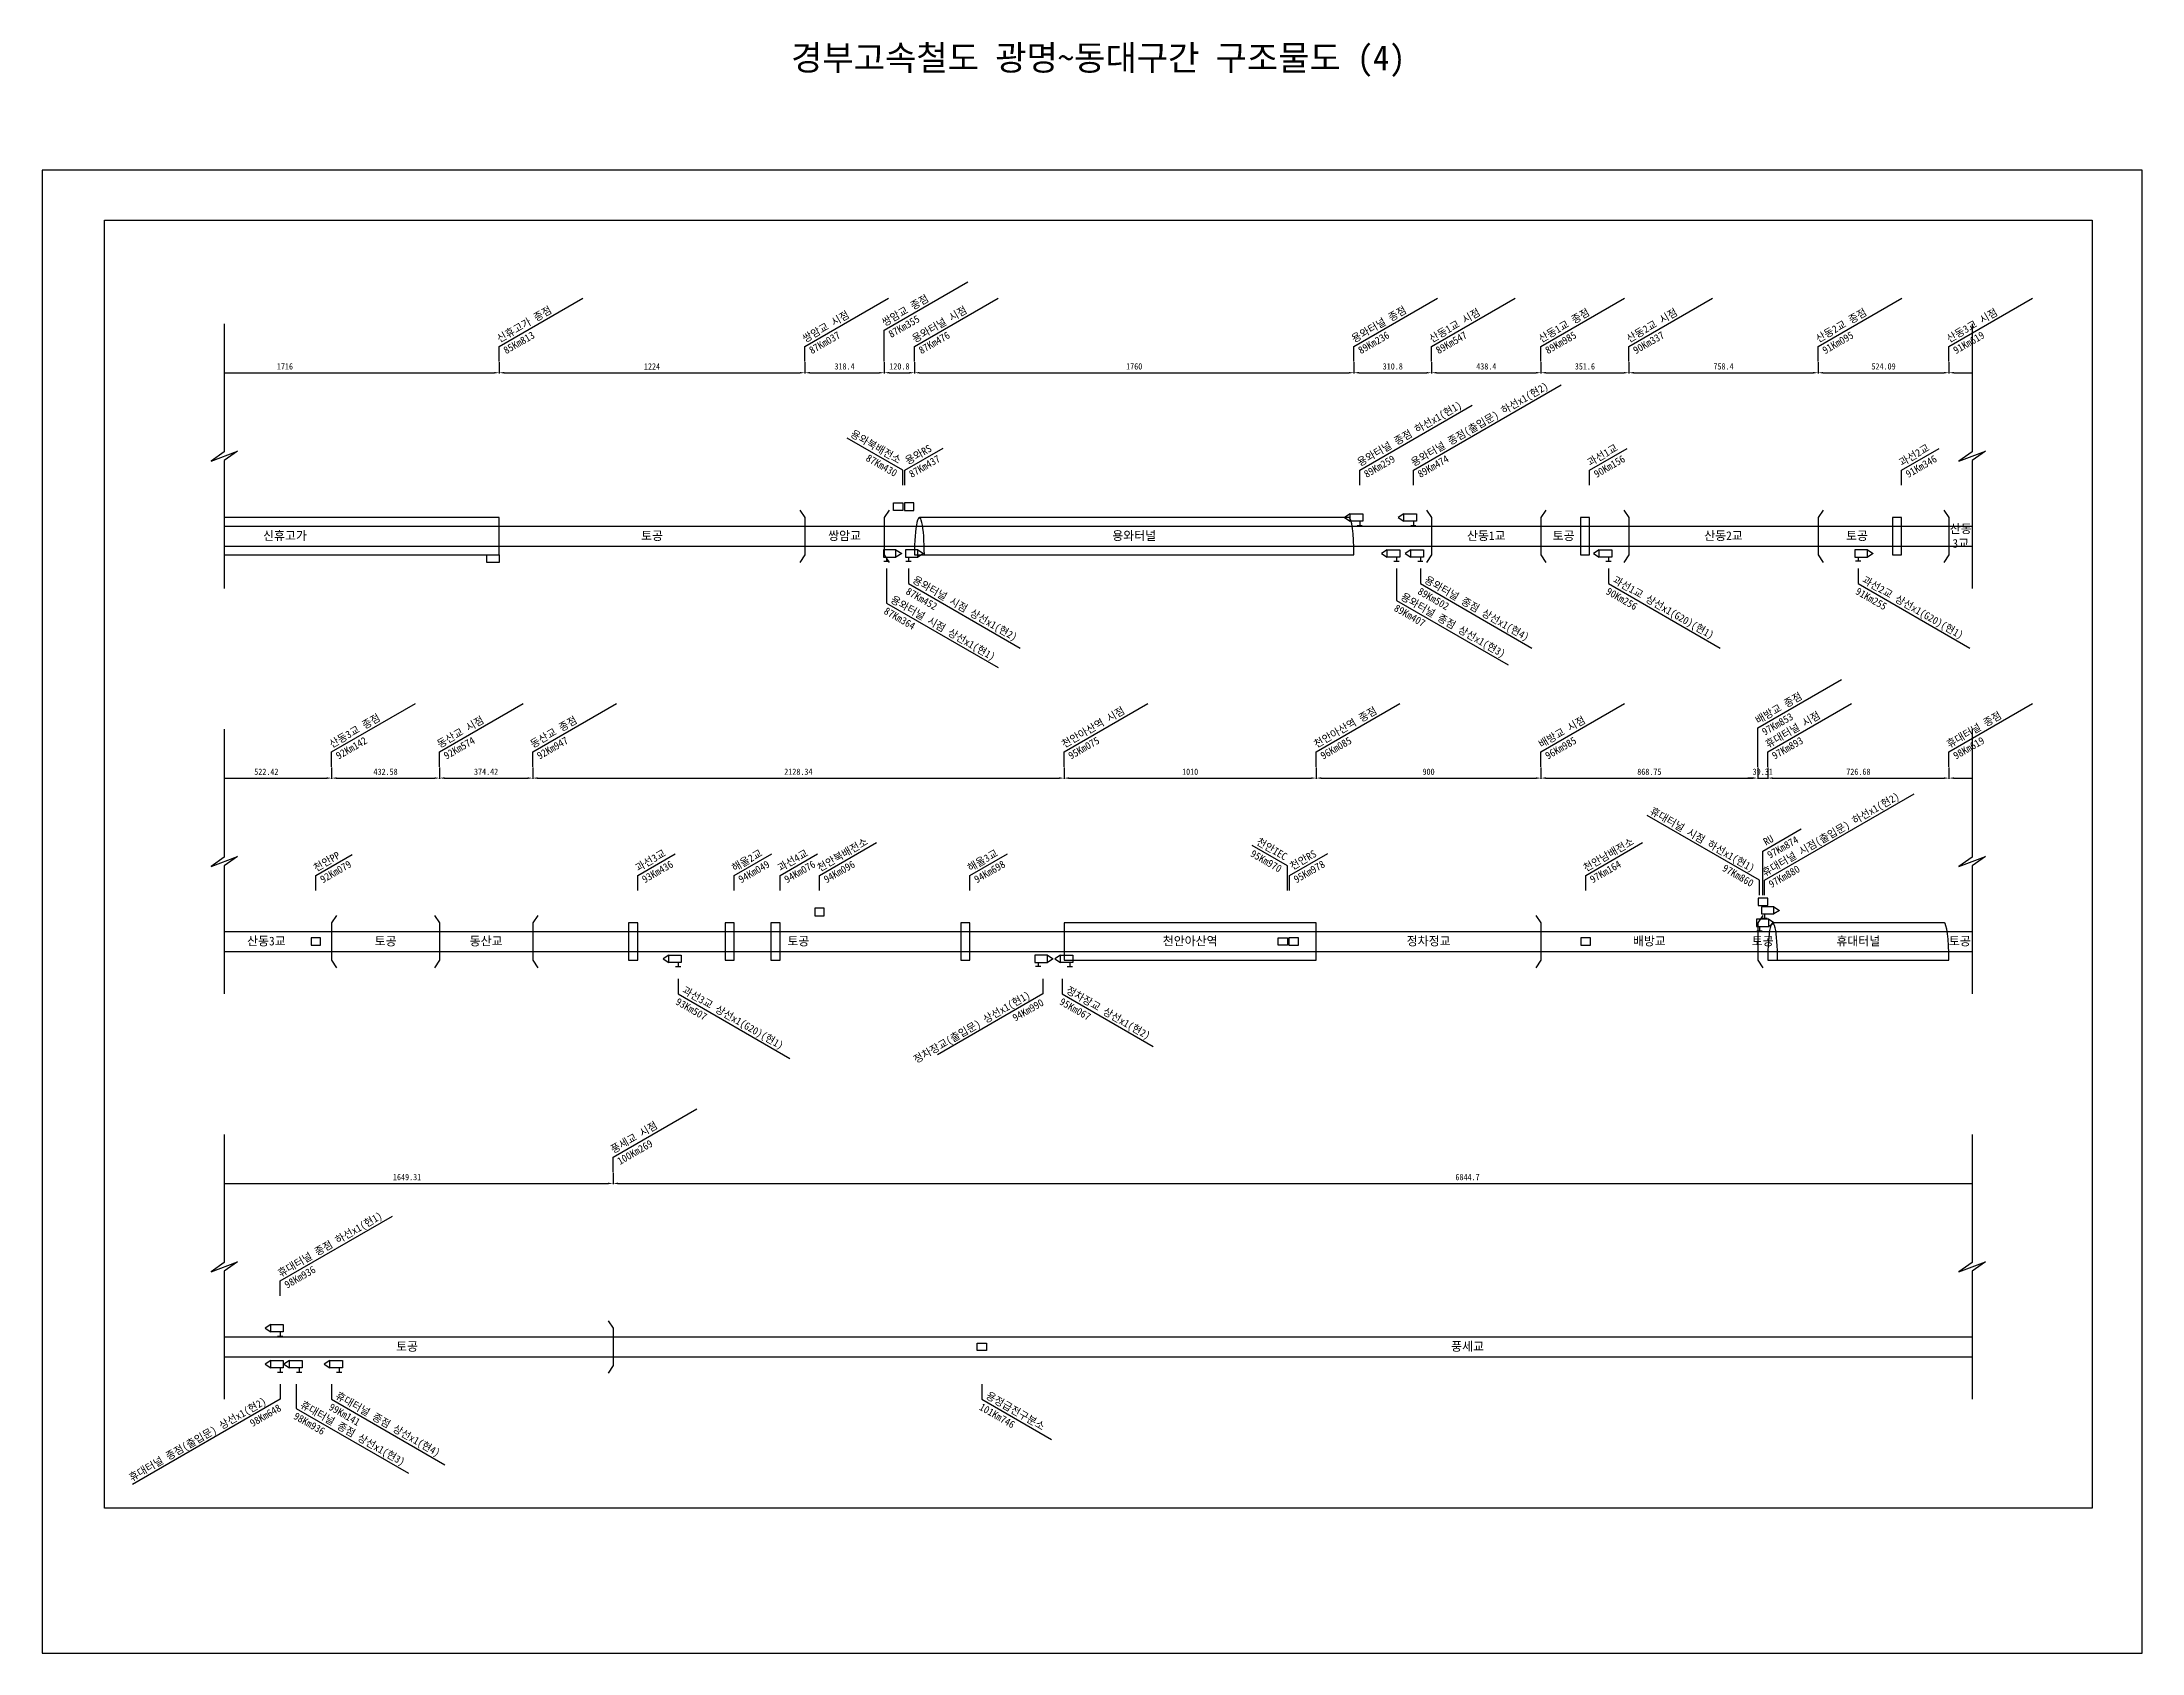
# Model space of a CAD drawing. Header units: millimetres. Extents: x 473 to 79645, y 760 to 13800.
# Drawn here: x 20442 to 21283, y 5994 to 6640 of the extents above; entities outside this region: 4.
import ezdxf
from ezdxf.enums import TextEntityAlignment as Align

# ---------------------------------------------------------------- set-up
doc = ezdxf.new("R2010")
doc.units = ezdxf.units.MM
doc.header["$LTSCALE"] = 10
doc.header["$PDMODE"] = 35
for name, color, linetype in [('TI-RAIL-GUID', 3, 'Continuous'), ('TN-LEAL', 1, 'Continuous'), ('TN-LEAT', 3, 'Continuous'), ('TT-LEAL', 1, 'Continuous'), ('TT-TEXT', 3, 'Continuous'), ('TX-PAPR', 2, 'Continuous'), ('TZ-BASE', 252, 'Continuous'), ('TZ-DIMS', 1, 'Continuous')]:
    doc.layers.add(name, color=color, linetype=linetype)
doc.styles.get("Standard").update_dxf_attribs({"font": 'GulimChe.ttf'})
doc.dimstyles.new('ISO-25', dxfattribs={"dimtxt": 2.5, "dimasz": 2, "dimexe": 0.3, "dimexo": 0.3, "dimgap": 1.25, "dimtad": 1, "dimdec": 0, "dimlunit": 6, "dimtxsty": 'Standard', "dimcen": 1, "dimdle": 0.3, "dimclrd": 1, "dimclre": 1, "dimclrt": 3, "dimaunit": 1, "dimadec": 0, "dimazin": 0, "dimtfac": 1, "dimtdec": 0, "dimtix": 1, "dimtmove": 2, "dimatfit": 3, "dimfxl": 0, "dimtvp": 2, "dimarcsym": 0})

# ---------------------------------------------------------------- blocks, each defined once
blk = doc.blocks.new('*D311')
at = {"layer": 'Defpoints', "color": 0}
for p in [(20624.65, 6511.78), (20747.05, 6511.78), (20747.05, 6507.25)]:
    blk.add_point(p, dxfattribs=at)
at = {"layer": 'TZ-DIMS', "color": 1, "lineweight": -2}
for p, q in [((20624.65, 6511.48), (20624.65, 6506.95)), ((20747.05, 6511.48), (20747.05, 6506.95)), ((20626.65, 6507.25), (20745.05, 6507.25))]:
    blk.add_line(p, q, dxfattribs=at)
at = {"layer": 'TZ-DIMS', "color": 1}
for points in [[(20626.65, 6507.58), (20626.65, 6506.92), (20624.65, 6507.25)], [(20745.05, 6507.58), (20745.05, 6506.92), (20747.05, 6507.25)]]:
    blk.add_solid(points, dxfattribs=at)
at = {"layer": 'TZ-DIMS', "color": 3, "insert": (20685.85, 6509.78), "char_height": 2.5, "attachment_point": 5}
blk.add_mtext('1224', dxfattribs=at)
blk = doc.blocks.new('*D312')
at = {"layer": 'Defpoints', "color": 0}
for p in [(20747.05, 6511.78), (20778.85, 6511.78), (20778.85, 6507.25)]:
    blk.add_point(p, dxfattribs=at)
at = {"layer": 'TZ-DIMS', "color": 1, "lineweight": -2}
for p, q in [((20747.05, 6511.48), (20747.05, 6506.95)), ((20778.85, 6511.48), (20778.85, 6506.95)), ((20749.05, 6507.25), (20776.85, 6507.25))]:
    blk.add_line(p, q, dxfattribs=at)
at = {"layer": 'TZ-DIMS', "color": 1}
for points in [[(20749.05, 6507.58), (20749.05, 6506.92), (20747.05, 6507.25)], [(20776.85, 6507.58), (20776.85, 6506.92), (20778.85, 6507.25)]]:
    blk.add_solid(points, dxfattribs=at)
at = {"layer": 'TZ-DIMS', "color": 3, "insert": (20762.95, 6509.78), "char_height": 2.5, "attachment_point": 5}
blk.add_mtext('318.4', dxfattribs=at)
blk = doc.blocks.new('*D313')
at = {"layer": 'Defpoints', "color": 0}
for p in [(20778.85, 6511.78), (20790.95, 6511.78), (20790.95, 6507.25)]:
    blk.add_point(p, dxfattribs=at)
at = {"layer": 'TZ-DIMS', "color": 1, "lineweight": -2}
for p, q in [((20778.85, 6511.48), (20778.85, 6506.95)), ((20790.95, 6511.48), (20790.95, 6506.95)), ((20780.85, 6507.25), (20788.95, 6507.25))]:
    blk.add_line(p, q, dxfattribs=at)
at = {"layer": 'TZ-DIMS', "color": 1}
for points in [[(20780.85, 6507.58), (20780.85, 6506.92), (20778.85, 6507.25)], [(20788.95, 6507.58), (20788.95, 6506.92), (20790.95, 6507.25)]]:
    blk.add_solid(points, dxfattribs=at)
at = {"layer": 'TZ-DIMS', "color": 3, "insert": (20784.9, 6509.78), "char_height": 2.5, "attachment_point": 5}
blk.add_mtext('120.8', dxfattribs=at)
blk = doc.blocks.new('*D314')
at = {"layer": 'Defpoints', "color": 0}
for p in [(20790.95, 6511.78), (20966.95, 6511.78), (20966.95, 6507.25)]:
    blk.add_point(p, dxfattribs=at)
at = {"layer": 'TZ-DIMS', "color": 1, "lineweight": -2}
for p, q in [((20790.95, 6511.48), (20790.95, 6506.95)), ((20966.95, 6511.48), (20966.95, 6506.95)), ((20792.95, 6507.25), (20964.95, 6507.25))]:
    blk.add_line(p, q, dxfattribs=at)
at = {"layer": 'TZ-DIMS', "color": 1}
for points in [[(20792.95, 6507.58), (20792.95, 6506.92), (20790.95, 6507.25)], [(20964.95, 6507.58), (20964.95, 6506.92), (20966.95, 6507.25)]]:
    blk.add_solid(points, dxfattribs=at)
at = {"layer": 'TZ-DIMS', "color": 3, "insert": (20878.95, 6509.78), "char_height": 2.5, "attachment_point": 5}
blk.add_mtext('1760', dxfattribs=at)
blk = doc.blocks.new('*D315')
at = {"layer": 'Defpoints', "color": 0}
for p in [(20966.95, 6511.78), (20998.05, 6511.78), (20998.05, 6507.25)]:
    blk.add_point(p, dxfattribs=at)
at = {"layer": 'TZ-DIMS', "color": 1, "lineweight": -2}
for p, q in [((20966.95, 6511.48), (20966.95, 6506.95)), ((20998.05, 6511.48), (20998.05, 6506.95)), ((20968.95, 6507.25), (20996.05, 6507.25))]:
    blk.add_line(p, q, dxfattribs=at)
at = {"layer": 'TZ-DIMS', "color": 1}
for points in [[(20968.95, 6507.58), (20968.95, 6506.92), (20966.95, 6507.25)], [(20996.05, 6507.58), (20996.05, 6506.92), (20998.05, 6507.25)]]:
    blk.add_solid(points, dxfattribs=at)
at = {"layer": 'TZ-DIMS', "color": 3, "insert": (20982.5, 6509.78), "char_height": 2.5, "attachment_point": 5}
blk.add_mtext('310.8', dxfattribs=at)
blk = doc.blocks.new('*D316')
at = {"layer": 'Defpoints', "color": 0}
for p in [(20998.05, 6511.78), (21041.85, 6511.78), (21041.85, 6507.25)]:
    blk.add_point(p, dxfattribs=at)
at = {"layer": 'TZ-DIMS', "color": 1, "lineweight": -2}
for p, q in [((20998.05, 6511.48), (20998.05, 6506.95)), ((21041.85, 6511.48), (21041.85, 6506.95)), ((21000.05, 6507.25), (21039.85, 6507.25))]:
    blk.add_line(p, q, dxfattribs=at)
at = {"layer": 'TZ-DIMS', "color": 1}
for points in [[(21000.05, 6507.58), (21000.05, 6506.92), (20998.05, 6507.25)], [(21039.85, 6507.58), (21039.85, 6506.92), (21041.85, 6507.25)]]:
    blk.add_solid(points, dxfattribs=at)
at = {"layer": 'TZ-DIMS', "color": 3, "insert": (21019.95, 6509.78), "char_height": 2.5, "attachment_point": 5}
blk.add_mtext('438.4', dxfattribs=at)
blk = doc.blocks.new('*D317')
at = {"layer": 'Defpoints', "color": 0}
for p in [(21041.85, 6511.78), (21077.05, 6511.78), (21077.05, 6507.25)]:
    blk.add_point(p, dxfattribs=at)
at = {"layer": 'TZ-DIMS', "color": 1, "lineweight": -2}
for p, q in [((21041.85, 6511.48), (21041.85, 6506.95)), ((21077.05, 6511.48), (21077.05, 6506.95)), ((21043.85, 6507.25), (21075.05, 6507.25))]:
    blk.add_line(p, q, dxfattribs=at)
at = {"layer": 'TZ-DIMS', "color": 1}
for points in [[(21043.85, 6507.58), (21043.85, 6506.92), (21041.85, 6507.25)], [(21075.05, 6507.58), (21075.05, 6506.92), (21077.05, 6507.25)]]:
    blk.add_solid(points, dxfattribs=at)
at = {"layer": 'TZ-DIMS', "color": 3, "insert": (21059.45, 6509.78), "char_height": 2.5, "attachment_point": 5}
blk.add_mtext('351.6', dxfattribs=at)
blk = doc.blocks.new('*D318')
at = {"layer": 'Defpoints', "color": 0}
for p in [(21077.05, 6511.78), (21152.85, 6511.78), (21152.85, 6507.25)]:
    blk.add_point(p, dxfattribs=at)
at = {"layer": 'TZ-DIMS', "color": 1, "lineweight": -2}
for p, q in [((21077.05, 6511.48), (21077.05, 6506.95)), ((21152.85, 6511.48), (21152.85, 6506.95)), ((21079.05, 6507.25), (21150.85, 6507.25))]:
    blk.add_line(p, q, dxfattribs=at)
at = {"layer": 'TZ-DIMS', "color": 1}
for points in [[(21079.05, 6507.58), (21079.05, 6506.92), (21077.05, 6507.25)], [(21150.85, 6507.58), (21150.85, 6506.92), (21152.85, 6507.25)]]:
    blk.add_solid(points, dxfattribs=at)
at = {"layer": 'TZ-DIMS', "color": 3, "insert": (21114.95, 6509.78), "char_height": 2.5, "attachment_point": 5}
blk.add_mtext('758.4', dxfattribs=at)
blk = doc.blocks.new('*D319')
at = {"layer": 'Defpoints', "color": 0}
for p in [(21152.85, 6511.78), (21205.25, 6511.78), (21205.25, 6507.25)]:
    blk.add_point(p, dxfattribs=at)
at = {"layer": 'TZ-DIMS', "color": 1, "lineweight": -2}
for p, q in [((21152.85, 6511.48), (21152.85, 6506.95)), ((21205.25, 6511.48), (21205.25, 6506.95)), ((21154.85, 6507.25), (21203.25, 6507.25))]:
    blk.add_line(p, q, dxfattribs=at)
at = {"layer": 'TZ-DIMS', "color": 1}
for points in [[(21154.85, 6507.58), (21154.85, 6506.92), (21152.85, 6507.25)], [(21203.25, 6507.58), (21203.25, 6506.92), (21205.25, 6507.25)]]:
    blk.add_solid(points, dxfattribs=at)
at = {"layer": 'TZ-DIMS', "color": 3, "insert": (21179.05, 6509.78), "char_height": 2.5, "attachment_point": 5}
blk.add_mtext('524.09', dxfattribs=at)
blk = doc.blocks.new('*D320')
at = {"layer": 'Defpoints', "color": 0}
for p in [(20557.55, 6349.39), (20600.75, 6349.39), (20600.75, 6344.86)]:
    blk.add_point(p, dxfattribs=at)
at = {"layer": 'TZ-DIMS', "color": 1, "lineweight": -2}
for p, q in [((20557.55, 6349.09), (20557.55, 6344.56)), ((20559.55, 6344.86), (20598.75, 6344.86)), ((20600.75, 6349.09), (20600.75, 6344.56))]:
    blk.add_line(p, q, dxfattribs=at)
at = {"layer": 'TZ-DIMS', "color": 1}
for points in [[(20559.55, 6345.2), (20559.55, 6344.53), (20557.55, 6344.86)], [(20598.75, 6345.2), (20598.75, 6344.53), (20600.75, 6344.86)]]:
    blk.add_solid(points, dxfattribs=at)
at = {"layer": 'TZ-DIMS', "color": 3, "insert": (20579.15, 6347.39), "char_height": 2.5, "attachment_point": 5}
blk.add_mtext('432.58', dxfattribs=at)
blk = doc.blocks.new('*D321')
at = {"layer": 'Defpoints', "color": 0}
for p in [(20600.75, 6349.39), (20638.05, 6349.39), (20638.05, 6344.86)]:
    blk.add_point(p, dxfattribs=at)
at = {"layer": 'TZ-DIMS', "color": 1, "lineweight": -2}
for p, q in [((20600.75, 6349.09), (20600.75, 6344.56)), ((20602.75, 6344.86), (20636.05, 6344.86)), ((20638.05, 6349.09), (20638.05, 6344.56))]:
    blk.add_line(p, q, dxfattribs=at)
at = {"layer": 'TZ-DIMS', "color": 1}
for points in [[(20602.75, 6345.2), (20602.75, 6344.53), (20600.75, 6344.86)], [(20636.05, 6345.2), (20636.05, 6344.53), (20638.05, 6344.86)]]:
    blk.add_solid(points, dxfattribs=at)
at = {"layer": 'TZ-DIMS', "color": 3, "insert": (20619.4, 6347.4), "char_height": 2.5, "attachment_point": 5}
blk.add_mtext('374.42', dxfattribs=at)
blk = doc.blocks.new('*D322')
at = {"layer": 'Defpoints', "color": 0}
for p in [(20638.05, 6349.39), (20850.85, 6349.39), (20850.85, 6344.86)]:
    blk.add_point(p, dxfattribs=at)
at = {"layer": 'TZ-DIMS', "color": 1, "lineweight": -2}
for p, q in [((20638.05, 6349.09), (20638.05, 6344.56)), ((20640.05, 6344.86), (20848.85, 6344.86)), ((20850.85, 6349.09), (20850.85, 6344.56))]:
    blk.add_line(p, q, dxfattribs=at)
at = {"layer": 'TZ-DIMS', "color": 1}
for points in [[(20640.05, 6345.2), (20640.05, 6344.53), (20638.05, 6344.86)], [(20848.85, 6345.2), (20848.85, 6344.53), (20850.85, 6344.86)]]:
    blk.add_solid(points, dxfattribs=at)
at = {"layer": 'TZ-DIMS', "color": 3, "insert": (20744.45, 6347.4), "char_height": 2.5, "attachment_point": 5}
blk.add_mtext('2128.34', dxfattribs=at)
blk = doc.blocks.new('*D323')
at = {"layer": 'Defpoints', "color": 0}
for p in [(20850.85, 6349.39), (20951.85, 6349.39), (20951.85, 6344.86)]:
    blk.add_point(p, dxfattribs=at)
at = {"layer": 'TZ-DIMS', "color": 1, "lineweight": -2}
for p, q in [((20850.85, 6349.09), (20850.85, 6344.56)), ((20852.85, 6344.86), (20949.85, 6344.86)), ((20951.85, 6349.09), (20951.85, 6344.56))]:
    blk.add_line(p, q, dxfattribs=at)
at = {"layer": 'TZ-DIMS', "color": 1}
for points in [[(20852.85, 6345.2), (20852.85, 6344.53), (20850.85, 6344.86)], [(20949.85, 6345.2), (20949.85, 6344.53), (20951.85, 6344.86)]]:
    blk.add_solid(points, dxfattribs=at)
at = {"layer": 'TZ-DIMS', "color": 3, "insert": (20901.35, 6347.4), "char_height": 2.5, "attachment_point": 5}
blk.add_mtext('1010', dxfattribs=at)
blk = doc.blocks.new('*D324')
at = {"layer": 'Defpoints', "color": 0}
for p in [(20951.85, 6349.39), (21041.85, 6349.39), (21041.85, 6344.86)]:
    blk.add_point(p, dxfattribs=at)
at = {"layer": 'TZ-DIMS', "color": 1, "lineweight": -2}
for p, q in [((20951.85, 6349.09), (20951.85, 6344.56)), ((20953.85, 6344.86), (21039.85, 6344.86)), ((21041.85, 6349.09), (21041.85, 6344.56))]:
    blk.add_line(p, q, dxfattribs=at)
at = {"layer": 'TZ-DIMS', "color": 1}
for points in [[(20953.85, 6345.2), (20953.85, 6344.53), (20951.85, 6344.86)], [(21039.85, 6345.2), (21039.85, 6344.53), (21041.85, 6344.86)]]:
    blk.add_solid(points, dxfattribs=at)
at = {"layer": 'TZ-DIMS', "color": 3, "insert": (20996.85, 6347.39), "char_height": 2.5, "attachment_point": 5}
blk.add_mtext('900', dxfattribs=at)
blk = doc.blocks.new('*D325')
at = {"layer": 'Defpoints', "color": 0}
for p in [(21041.85, 6349.39), (21128.65, 6349.39), (21128.65, 6344.86)]:
    blk.add_point(p, dxfattribs=at)
at = {"layer": 'TZ-DIMS', "color": 1, "lineweight": -2}
for p, q in [((21041.85, 6349.09), (21041.85, 6344.56)), ((21043.85, 6344.86), (21126.65, 6344.86)), ((21128.65, 6349.09), (21128.65, 6344.56))]:
    blk.add_line(p, q, dxfattribs=at)
at = {"layer": 'TZ-DIMS', "color": 1}
for points in [[(21043.85, 6345.2), (21043.85, 6344.53), (21041.85, 6344.86)], [(21126.65, 6345.2), (21126.65, 6344.53), (21128.65, 6344.86)]]:
    blk.add_solid(points, dxfattribs=at)
at = {"layer": 'TZ-DIMS', "color": 3, "insert": (21085.25, 6347.39), "char_height": 2.5, "attachment_point": 5}
blk.add_mtext('868.75', dxfattribs=at)
blk = doc.blocks.new('*D326')
at = {"layer": 'Defpoints', "color": 0}
for p in [(21128.65, 6349.39), (21132.65, 6349.39), (21132.65, 6344.86)]:
    blk.add_point(p, dxfattribs=at)
at = {"layer": 'TZ-DIMS', "color": 1, "lineweight": -2}
for p, q in [((21126.65, 6344.86), (21124.65, 6344.86)), ((21128.65, 6349.09), (21128.65, 6344.56)), ((21128.65, 6344.86), (21132.65, 6344.86)), ((21132.65, 6349.09), (21132.65, 6344.56)), ((21134.65, 6344.86), (21136.65, 6344.86))]:
    blk.add_line(p, q, dxfattribs=at)
at = {"layer": 'TZ-DIMS', "color": 1}
for points in [[(21126.65, 6345.2), (21126.65, 6344.53), (21128.65, 6344.86)], [(21134.65, 6345.2), (21134.65, 6344.53), (21132.65, 6344.86)]]:
    blk.add_solid(points, dxfattribs=at)
at = {"layer": 'TZ-DIMS', "color": 3, "insert": (21130.65, 6347.4), "char_height": 2.5, "attachment_point": 5}
blk.add_mtext('39.31', dxfattribs=at)
blk = doc.blocks.new('*D327')
at = {"layer": 'Defpoints', "color": 0}
for p in [(21132.65, 6349.39), (21205.25, 6349.39), (21205.25, 6344.86)]:
    blk.add_point(p, dxfattribs=at)
at = {"layer": 'TZ-DIMS', "color": 1, "lineweight": -2}
for p, q in [((21132.65, 6349.09), (21132.65, 6344.56)), ((21134.65, 6344.86), (21203.25, 6344.86)), ((21205.25, 6349.09), (21205.25, 6344.56))]:
    blk.add_line(p, q, dxfattribs=at)
at = {"layer": 'TZ-DIMS', "color": 1}
for points in [[(21134.65, 6345.2), (21134.65, 6344.53), (21132.65, 6344.86)], [(21203.25, 6345.2), (21203.25, 6344.53), (21205.25, 6344.86)]]:
    blk.add_solid(points, dxfattribs=at)
at = {"layer": 'TZ-DIMS', "color": 3, "insert": (21168.95, 6347.39), "char_height": 2.5, "attachment_point": 5}
blk.add_mtext('726.68', dxfattribs=at)

msp = doc.modelspace()

# ---------------------------------------------------------------- linework, layer by layer
at = {"layer": 'TI-RAIL-GUID', "flags": 128}
for points in [[(20786.35, 6452.12), (20782.56, 6452.12), (20782.56, 6455.12), (20786.35, 6455.12), (20786.35, 6452.12)], [(20786.93, 6452.12), (20790.72, 6452.12), (20790.72, 6455.12), (20786.93, 6455.12), (20786.93, 6452.12)], [(20965.47, 6450.69), (20963.16, 6449.26), (20965.47, 6447.84)], [(20986.97, 6450.69), (20984.66, 6449.26), (20986.97, 6447.84)], [(20783.52, 6436.28), (20785.83, 6434.86), (20783.52, 6433.43)], [(20792.32, 6436.28), (20794.63, 6434.86), (20792.32, 6433.43)], [(20980.27, 6436.28), (20977.96, 6434.86), (20980.27, 6433.43)], [(20989.77, 6436.28), (20987.46, 6434.86), (20989.77, 6433.43)], [(21065.17, 6436.28), (21062.86, 6434.86), (21065.17, 6433.43)], [(21172.62, 6436.28), (21174.93, 6434.86), (21172.62, 6433.43)], [(20751.05, 6289.73), (20754.84, 6289.73), (20754.84, 6292.73), (20751.05, 6292.73), (20751.05, 6289.73)], [(21128.85, 6293.81), (21132.64, 6293.81), (21132.64, 6296.81), (21128.85, 6296.81), (21128.85, 6293.81)], [(21135.12, 6293.3), (21137.43, 6291.87), (21135.12, 6290.45)], [(21133.12, 6288.3), (21135.43, 6286.88), (21133.12, 6285.45)], [(20549.35, 6277.89), (20553.14, 6277.89), (20553.14, 6280.89), (20549.35, 6280.89), (20549.35, 6277.89)], [(20692.57, 6273.89), (20690.26, 6272.47), (20692.57, 6271.05)], [(20844.21, 6273.89), (20846.52, 6272.47), (20844.21, 6271.05)], [(20849.42, 6273.89), (20847.11, 6272.47), (20849.42, 6271.05)], [(20940.35, 6277.89), (20936.56, 6277.89), (20936.56, 6280.89), (20940.35, 6280.89), (20940.35, 6277.89)], [(20940.93, 6277.89), (20944.72, 6277.89), (20944.72, 6280.89), (20940.93, 6280.89), (20940.93, 6277.89)], [(21057.85, 6277.89), (21061.64, 6277.89), (21061.64, 6280.89), (21057.85, 6280.89), (21057.85, 6277.89)], [(20533.17, 6125.91), (20530.86, 6124.49), (20533.17, 6123.07)], [(20816.05, 6118.5), (20819.84, 6118.5), (20819.84, 6115.5), (20816.05, 6115.5), (20816.05, 6118.5)], [(20533.17, 6111.51), (20530.86, 6110.08), (20533.17, 6108.66)], [(20540.71, 6111.51), (20538.4, 6110.08), (20540.71, 6108.66)], [(20556.82, 6111.51), (20554.51, 6110.08), (20556.82, 6108.66)]]:
    msp.add_lwpolyline(points, dxfattribs=at)
for points in [[(20965.47, 6450.69), (20970.48, 6450.69), (20970.48, 6447.84), (20965.47, 6447.84)], [(20986.97, 6450.69), (20991.98, 6450.69), (20991.98, 6447.84), (20986.97, 6447.84)], [(20783.52, 6436.28), (20778.51, 6436.28), (20778.51, 6433.43), (20783.52, 6433.43)], [(20792.32, 6436.28), (20787.31, 6436.28), (20787.31, 6433.43), (20792.32, 6433.43)], [(20980.27, 6436.28), (20985.28, 6436.28), (20985.28, 6433.43), (20980.27, 6433.43)], [(20989.77, 6436.28), (20994.78, 6436.28), (20994.78, 6433.43), (20989.77, 6433.43)], [(21065.17, 6436.28), (21070.18, 6436.28), (21070.18, 6433.43), (21065.17, 6433.43)], [(21172.62, 6436.28), (21167.61, 6436.28), (21167.61, 6433.43), (21172.62, 6433.43)], [(21135.12, 6293.3), (21130.11, 6293.3), (21130.11, 6290.45), (21135.12, 6290.45)], [(21133.12, 6288.3), (21128.11, 6288.3), (21128.11, 6285.45), (21133.12, 6285.45)], [(20692.57, 6273.89), (20697.58, 6273.89), (20697.58, 6271.05), (20692.57, 6271.05)], [(20844.21, 6273.89), (20839.2, 6273.89), (20839.2, 6271.05), (20844.21, 6271.05)], [(20849.42, 6273.89), (20854.43, 6273.89), (20854.43, 6271.05), (20849.42, 6271.05)], [(20533.17, 6125.91), (20538.18, 6125.91), (20538.18, 6123.07), (20533.17, 6123.07)], [(20533.17, 6111.51), (20538.18, 6111.51), (20538.18, 6108.66), (20533.17, 6108.66)], [(20540.71, 6111.51), (20545.72, 6111.51), (20545.72, 6108.66), (20540.71, 6108.66)], [(20556.82, 6111.51), (20561.83, 6111.51), (20561.83, 6108.66), (20556.82, 6108.66)]]:
    msp.add_lwpolyline(points, close=True, dxfattribs=at)
at = {"layer": 'TN-LEAL'}
for points in [[(79619.58, 13778.8), (79619.58, 13784.8), (79645.31, 13799.65)], [(20778.85, 6511.78), (20778.85, 6524.29), (20812.36, 6543.63)], [(20624.65, 6511.78), (20624.65, 6517.78), (20658.16, 6537.12)], [(20747.05, 6511.78), (20747.05, 6517.78), (20780.56, 6537.12)], [(20790.95, 6511.78), (20790.95, 6517.78), (20824.46, 6537.12)], [(20966.95, 6511.78), (20966.95, 6517.78), (21000.46, 6537.12)], [(20998.05, 6511.78), (20998.05, 6517.78), (21031.56, 6537.12)], [(21041.85, 6511.78), (21041.85, 6517.78), (21075.36, 6537.12)], [(21077.05, 6511.78), (21077.05, 6517.78), (21110.56, 6537.12)], [(21152.85, 6511.78), (21152.85, 6517.78), (21186.36, 6537.12)], [(21205.25, 6511.78), (21205.25, 6517.78), (21238.76, 6537.12)], [(20990.75, 6462.23), (20990.75, 6468.23), (21049.97, 6502.42)], [(20969.25, 6462.23), (20969.25, 6468.23), (21014.23, 6494.2)], [(20786.35, 6462.23), (20786.35, 6468.23), (20764.05, 6481.1)], [(20787.05, 6462.23), (20787.05, 6468.23), (20802.38, 6477.08)], [(21061.35, 6462.23), (21061.35, 6468.23), (21076.41, 6476.93)], [(21186.19, 6462.23), (21186.19, 6468.23), (21201.26, 6476.93)], [(20779.75, 6428.78), (20779.75, 6414.93), (20824.45, 6389.12)], [(20788.55, 6428.78), (20788.55, 6422.78), (20833.25, 6396.97)], [(20984.05, 6428.78), (20984.05, 6416.07), (21028.75, 6390.27)], [(20993.55, 6428.78), (20993.55, 6422.78), (21038.25, 6396.97)], [(21068.95, 6428.78), (21068.95, 6422.78), (21113.65, 6396.97)], [(21168.85, 6428.78), (21168.85, 6422.78), (21213.55, 6396.97)], [(21128.65, 6349.39), (21128.65, 6364.97), (21162.16, 6384.32)], [(20557.55, 6349.39), (20557.55, 6355.39), (20591.06, 6374.74)], [(20600.75, 6349.39), (20600.75, 6355.39), (20634.26, 6374.74)], [(20638.05, 6349.39), (20638.05, 6355.39), (20671.56, 6374.74)], [(20850.85, 6349.39), (20850.85, 6355.39), (20884.36, 6374.74)], [(20951.85, 6349.39), (20951.85, 6355.39), (20985.36, 6374.74)], [(21041.85, 6349.39), (21041.85, 6355.39), (21075.36, 6374.74)], [(21132.65, 6349.39), (21132.65, 6355.39), (21166.16, 6374.74)], [(21205.25, 6349.39), (21205.25, 6355.39), (21238.76, 6374.74)], [(21131.35, 6297.93), (21131.35, 6303.93), (21191.35, 6338.57)], [(21129.35, 6297.93), (21129.35, 6303.93), (21084.37, 6329.9)], [(21130.75, 6297.93), (21130.75, 6315.64), (21146.08, 6324.49)], [(20752.95, 6299.84), (20752.95, 6305.84), (20775.77, 6319.02)], [(20940.35, 6299.84), (20940.35, 6309.73), (20926.21, 6317.9)], [(21059.75, 6299.84), (21059.75, 6305.84), (21082.57, 6319.02)], [(20551.25, 6299.84), (20551.25, 6305.84), (20565.74, 6314.21)], [(20680.12, 6299.84), (20680.12, 6305.84), (20695.18, 6314.54)], [(20718.74, 6299.84), (20718.74, 6305.84), (20733.81, 6314.54)], [(20737.1, 6299.84), (20737.1, 6305.84), (20752.16, 6314.54)], [(20813.15, 6299.84), (20813.15, 6305.84), (20828.21, 6314.54)], [(20941.15, 6299.84), (20941.15, 6305.84), (20956.48, 6314.69)], [(20696.35, 6264.39), (20696.35, 6258.39), (20741.05, 6232.58)], [(20842.35, 6264.39), (20842.35, 6258.39), (20800.18, 6234.05)], [(20850.05, 6264.39), (20850.05, 6258.39), (20886.53, 6237.33)], [(20670.25, 6187), (20670.25, 6193), (20703.76, 6212.35)], [(20536.95, 6137.46), (20536.95, 6143.46), (20581.93, 6169.42)], [(20536.95, 6102), (20536.95, 6096), (20477.76, 6061.83)], [(20543.35, 6102), (20543.35, 6092.38), (20588.34, 6066.4)], [(20557.45, 6102), (20557.45, 6096), (20602.82, 6069.81)], [(20817.95, 6102), (20817.95, 6096), (20845.87, 6079.88)]]:
    msp.add_lwpolyline(points, dxfattribs=at)
at = {"layer": 'TT-LEAL', "flags": 128}
for points in [[(20514.55, 6526.79), (20514.55, 6475.54), (20509.24, 6471.81), (20519.85, 6475.81), (20514.55, 6472.08), (20514.55, 6420.83)], [(21214.55, 6526.79), (21214.55, 6475.54), (21209.24, 6471.81), (21219.85, 6475.81), (21214.55, 6472.08), (21214.55, 6420.83)], [(20514.55, 6364.4), (20514.55, 6313.15), (20509.24, 6309.42), (20519.85, 6313.42), (20514.55, 6309.69), (20514.55, 6258.44)], [(21214.55, 6364.4), (21214.55, 6313.15), (21209.24, 6309.42), (21219.85, 6313.42), (21214.55, 6309.69), (21214.55, 6258.44)], [(20514.55, 6202.02), (20514.55, 6150.77), (20509.24, 6147.04), (20519.85, 6151.04), (20514.55, 6147.3), (20514.55, 6096.05)], [(21214.55, 6202.02), (21214.55, 6150.77), (21209.24, 6147.04), (21219.85, 6151.04), (21214.55, 6147.3), (21214.55, 6096.05)]]:
    msp.add_lwpolyline(points, dxfattribs=at)
at = {"layer": 'TT-TEXT', "flags": 128}
for points in [[(20968.19, 6446.11), (20970.3, 6446.11)], [(20969.25, 6447.84), (20969.25, 6446.11)], [(20989.69, 6446.11), (20991.8, 6446.11)], [(20990.75, 6447.84), (20990.75, 6446.11)], [(20778.69, 6431.7), (20780.8, 6431.7)], [(20779.75, 6433.43), (20779.75, 6431.7)], [(20787.49, 6431.7), (20789.6, 6431.7)], [(20788.55, 6433.43), (20788.55, 6431.7)], [(20982.99, 6431.7), (20985.1, 6431.7)], [(20984.05, 6433.43), (20984.05, 6431.7)], [(20992.49, 6431.7), (20994.6, 6431.7)], [(20993.55, 6433.43), (20993.55, 6431.7)], [(21067.89, 6431.7), (21070, 6431.7)], [(21068.95, 6433.43), (21068.95, 6431.7)], [(21169.9, 6431.7), (21167.79, 6431.7)], [(21168.85, 6433.43), (21168.85, 6431.7)], [(21128.29, 6283.72), (21130.4, 6283.72)], [(21129.35, 6285.45), (21129.35, 6283.72)], [(21130.29, 6288.72), (21132.4, 6288.72)], [(21131.35, 6290.45), (21131.35, 6288.72)], [(20695.29, 6269.32), (20697.4, 6269.32)], [(20696.35, 6271.05), (20696.35, 6269.32)], [(20841.49, 6269.32), (20839.38, 6269.32)], [(20840.44, 6271.05), (20840.44, 6269.32)], [(20852.13, 6269.32), (20854.25, 6269.32)], [(20853.19, 6271.05), (20853.19, 6269.32)], [(20536.95, 6123.07), (20536.95, 6121.34)], [(20535.89, 6121.34), (20538, 6121.34)], [(20535.89, 6106.93), (20538, 6106.93)], [(20536.95, 6108.66), (20536.95, 6106.93)], [(20543.42, 6106.93), (20545.54, 6106.93)], [(20544.48, 6108.66), (20544.48, 6106.93)], [(20559.53, 6106.93), (20561.65, 6106.93)], [(20560.59, 6108.66), (20560.59, 6106.93)]]:
    msp.add_lwpolyline(points, dxfattribs=at)
at = {"layer": 'TX-PAPR'}
for points in [[(20441.55, 5994.36), (21282.55, 5994.36), (21282.55, 6588.36), (20441.55, 6588.36)], [(20466.55, 6568.36), (21262.55, 6568.36), (21262.55, 6052.36), (20466.55, 6052.36)]]:
    msp.add_lwpolyline(points, close=True, dxfattribs=at)
at = {"layer": 'TZ-BASE'}
for points in [[(20745.04, 6452.26), (20747.05, 6449.28), (20747.05, 6434.28), (20745.04, 6431.29)], [(20780.85, 6452.26), (20778.85, 6449.28), (20778.85, 6434.28), (20780.85, 6431.29)], [(20996.04, 6452.26), (20998.05, 6449.28), (20998.05, 6434.28), (20996.04, 6431.29)], [(21043.85, 6452.26), (21041.85, 6449.28), (21041.85, 6434.28), (21043.85, 6431.29)], [(21075.04, 6452.26), (21077.05, 6449.28), (21077.05, 6434.28), (21075.04, 6431.29)], [(21154.85, 6452.26), (21152.85, 6449.28), (21152.85, 6434.28), (21154.85, 6431.29)], [(21203.24, 6452.26), (21205.25, 6449.28), (21205.25, 6434.28), (21203.24, 6431.29)], [(20514.55, 6434.28), (20624.65, 6434.28), (20624.65, 6449.28), (20514.55, 6449.28)], [(20514.55, 6445.78), (21214.55, 6445.78)], [(20964.97, 6449.28), (20792.93, 6449.28)], [(20514.55, 6437.78), (21214.55, 6437.78)], [(20624.65, 6434.28), (20624.65, 6431.28), (20619.65, 6431.28), (20619.65, 6434.28)], [(20790.95, 6434.28), (20966.95, 6434.28)], [(20514.55, 6283.39), (21214.55, 6283.39)], [(20559.55, 6289.88), (20557.55, 6286.89), (20557.55, 6271.89), (20559.55, 6268.91)], [(20598.74, 6289.88), (20600.75, 6286.89), (20600.75, 6271.89), (20598.74, 6268.91)], [(20640.05, 6289.88), (20638.05, 6286.89), (20638.05, 6271.89), (20640.05, 6268.91)], [(21039.84, 6289.88), (21041.85, 6286.89), (21041.85, 6271.89), (21039.84, 6268.91)], [(21130.65, 6289.88), (21128.65, 6286.89), (21128.65, 6271.89), (21130.65, 6268.91)], [(21203.27, 6286.89), (21134.63, 6286.89)], [(20514.55, 6275.39), (21214.55, 6275.39)], [(21132.65, 6271.89), (21205.25, 6271.89)], [(20668.24, 6127.49), (20670.25, 6124.5), (20670.25, 6109.5), (20668.24, 6106.52)], [(20514.55, 6121), (21214.55, 6121)], [(20514.55, 6113), (21214.55, 6113)]]:
    msp.add_lwpolyline(points, dxfattribs=at)
for points in [[(21057.72, 6434.28), (21061.35, 6434.28), (21061.35, 6449.28), (21057.72, 6449.28)], [(21182.57, 6434.28), (21186.19, 6434.28), (21186.19, 6449.28), (21182.57, 6449.28)], [(20676.49, 6271.89), (20680.12, 6271.89), (20680.12, 6286.89), (20676.49, 6286.89)], [(20715.12, 6271.89), (20718.74, 6271.89), (20718.74, 6286.89), (20715.12, 6286.89)], [(20733.47, 6271.89), (20737.1, 6271.89), (20737.1, 6286.89), (20733.47, 6286.89)], [(20809.52, 6271.89), (20813.15, 6271.89), (20813.15, 6286.89), (20809.52, 6286.89)], [(20850.85, 6271.89), (20951.85, 6271.89), (20951.85, 6286.89), (20850.85, 6286.89)]]:
    msp.add_lwpolyline(points, close=True, dxfattribs=at)
for centre, major_axis, start_param, end_param in [((20792.93, 6434.28), (0, -15), 1.570796, 4.712389), ((20964.97, 6434.28), (0, 15), -1.570796, 0), ((21134.63, 6271.89), (0, -15), 1.570796, 4.712389), ((21203.27, 6271.89), (0, 15), -1.570796, 0)]:
    msp.add_ellipse(centre, major_axis=major_axis, ratio=0.132121, start_param=start_param, end_param=end_param, dxfattribs=at)
at = {"layer": 'TZ-DIMS'}
for p, q in [((20624.65, 6511.48), (20624.65, 6506.95)), ((21205.25, 6511.48), (21205.25, 6506.95)), ((20514.55, 6507.25), (20622.65, 6507.25)), ((21207.25, 6507.25), (21214.55, 6507.25)), ((20514.55, 6344.86), (20555.55, 6344.86)), ((20557.55, 6349.09), (20557.55, 6344.56)), ((21205.25, 6349.09), (21205.25, 6344.56)), ((21207.25, 6344.86), (21214.55, 6344.86)), ((20514.55, 6182.47), (20668.25, 6182.47)), ((20670.25, 6186.7), (20670.25, 6182.17)), ((20670.25, 6186.7), (20670.25, 6182.17)), ((20672.25, 6182.47), (21214.55, 6182.47))]:
    msp.add_line(p, q, dxfattribs=at)
for points in [[(20622.65, 6507.58), (20622.65, 6506.92), (20624.65, 6507.25)], [(21207.25, 6507.58), (21207.25, 6506.92), (21205.25, 6507.25)], [(20555.55, 6345.2), (20555.55, 6344.53), (20557.55, 6344.86)], [(21207.25, 6345.2), (21207.25, 6344.53), (21205.25, 6344.86)], [(20668.25, 6182.81), (20668.25, 6182.14), (20670.25, 6182.47)], [(20672.25, 6182.81), (20672.25, 6182.14), (20670.25, 6182.47)]]:
    msp.add_solid(points, dxfattribs=at)

# ---------------------------------------------------------------- texts
at = {"layer": 'TN-LEAT'}
for s, rotation, p in [('김천IC배전소', 30, (79618.95, 13787.55)), ('223Km225', 30, (79621.62, 13782.94)), ('쌍암교 종점', 30, (20778.22, 6527.04)), ('신휴고가 종점', 30, (20624.02, 6520.53)), ('쌍암교 시점', 30, (20746.42, 6520.53)), ('87Km355', 30, (20780.88, 6522.43)), ('용와터널 시점', 30, (20790.32, 6520.53)), ('용와터널 종점', 30, (20966.32, 6520.53)), ('산동1교 시점', 30, (20997.42, 6520.53)), ('산동1교 종점', 30, (21041.22, 6520.53)), ('산동2교 시점', 30, (21076.42, 6520.53)), ('산동2교 종점', 30, (21152.22, 6520.53)), ('산동3교 시점', 30, (21204.62, 6520.53)), ('85Km813', 30, (20626.68, 6515.92)), ('87Km037', 30, (20749.08, 6515.92)), ('87Km476', 30, (20792.98, 6515.92)), ('89Km236', 30, (20968.98, 6515.92)), ('89Km547', 30, (21000.08, 6515.92)), ('89Km985', 30, (21043.88, 6515.92)), ('90Km337', 30, (21079.08, 6515.92)), ('91Km095', 30, (21154.88, 6515.92)), ('91Km619', 30, (21207.28, 6515.92)), ('용와터널 종점(출입문) 하선x1(현2)', 30, (20990.12, 6470.98)), ('용와터널 종점 하선x1(현1)', 30, (20968.62, 6470.98)), ('용와북배전소', 330, (20765.75, 6483.24)), ('용와RS', 30, (20787.53, 6471.62)), ('과선1교', 30, (21060.72, 6470.98)), ('과선2교', 30, (21185.56, 6470.98)), ('87Km430', 330, (20771.95, 6473.51)), ('87Km437', 30, (20789.08, 6466.37)), ('89Km259', 30, (20971.28, 6466.37)), ('89Km474', 30, (20992.78, 6466.37)), ('90Km156', 30, (21063.38, 6466.37)), ('91Km346', 30, (21188.23, 6466.37)), ('용와터널 시점 상선x1(현2)', 330, (20790.62, 6424.7)), ('용와터널 종점 상선x1(현4)', 330, (20995.62, 6424.7)), ('과선1교 상선x1(G20)(현1)', 330, (21071.02, 6424.7)), ('과선2교 상선x1(G20)(현1)', 330, (21170.92, 6424.7)), ('용와터널 시점 상선x1(현1)', 330, (20781.82, 6416.85)), ('87Km452', 330, (20787.95, 6420.09)), ('용와터널 종점 상선x1(현3)', 330, (20986.12, 6418)), ('89Km502', 330, (20992.95, 6420.09)), ('90Km256', 330, (21068.35, 6420.09)), ('91Km255', 330, (21168.25, 6420.09)), ('87Km364', 330, (20779.15, 6412.23)), ('89Km407', 330, (20983.45, 6413.38)), ('배방교 종점', 30, (21128.02, 6367.73)), ('산동3교 종점', 30, (20556.92, 6358.15)), ('동산교 시점', 30, (20600.12, 6358.15)), ('동산교 종점', 30, (20637.42, 6358.15)), ('천안아산역 시점', 30, (20850.22, 6358.15)), ('천안아산역 종점', 30, (20951.22, 6358.15)), ('배방교 시점', 30, (21041.22, 6358.15)), ('97Km853', 30, (21130.68, 6363.11)), ('휴대터널 시점', 30, (21132.02, 6358.15)), ('휴대터널 종점', 30, (21204.62, 6358.15)), ('92Km142', 30, (20559.58, 6353.53)), ('92Km574', 30, (20602.78, 6353.53)), ('92Km947', 30, (20640.08, 6353.53)), ('95Km075', 30, (20852.88, 6353.53)), ('96Km085', 30, (20953.88, 6353.53)), ('96Km985', 30, (21043.88, 6353.53)), ('97Km893', 30, (21134.68, 6353.53)), ('98Km619', 30, (21207.28, 6353.53)), ('휴대터널 시점 하선x1(현1)', 330, (21085.95, 6332.1)), ('휴대터널 시점(출입문) 하선x1(현2)', 30, (21130.72, 6306.68)), ('과선3교', 30, (20679.49, 6308.6)), ('해울2교', 30, (20718.12, 6308.6)), ('과선4교', 30, (20736.47, 6308.6)), ('천안북배전소', 30, (20752.32, 6308.6)), ('해울3교', 30, (20812.52, 6308.6)), ('95Km970', 330, (20925.93, 6315.02)), ('천안IEC', 330, (20928.31, 6319.8)), ('천안RS', 30, (20941.63, 6309.24)), ('천안남배전소', 30, (21059.12, 6308.6)), ('RU', 30, (21131.23, 6319.03)), ('97Km874', 30, (21132.78, 6313.78)), ('천안PP', 30, (20550.62, 6308.6)), ('92Km079', 30, (20553.28, 6303.98)), ('93Km436', 30, (20682.16, 6303.98)), ('94Km049', 30, (20720.78, 6303.98)), ('94Km076', 30, (20739.13, 6303.98)), ('94Km096', 30, (20754.98, 6303.98)), ('94Km698', 30, (20815.18, 6303.98)), ('95Km978', 30, (20943.18, 6303.98)), ('97Km164', 30, (21061.78, 6303.98)), ('97Km860', 330, (21114.93, 6309.22)), ('97Km880', 30, (21133.38, 6302.07)), ('과선3교 상선x1(G20)(현1)', 330, (20698.42, 6260.31)), ('정차장교(출입문) 상선x1(현1)', 30, (20790.88, 6231.79)), ('정차장교 상선x1(현2)', 330, (20852.12, 6260.31)), ('93Km507', 330, (20695.75, 6255.7)), ('94Km990', 30, (20830.56, 6248.55)), ('95Km067', 330, (20849.45, 6255.7)), ('풍세교 시점', 30, (20669.62, 6195.76)), ('100Km269', 30, (20672.28, 6191.14)), ('휴대터널 종점 하선x1(현1)', 30, (20536.32, 6146.21)), ('98Km936', 30, (20538.98, 6141.6)), ('휴대터널 종점 상선x1(현4)', 330, (20559.52, 6097.93)), ('용정급전구분소', 330, (20820.02, 6097.93)), ('휴대터널 종점(출입문) 상선x1(현2)', 30, (20476.7, 6064.34)), ('98Km648', 30, (20525.14, 6086.16)), ('98Km936', 330, (20542.75, 6089.68)), ('휴대터널 종점 상선x1(현3)', 330, (20545.42, 6094.3)), ('99Km141', 330, (20556.85, 6093.31)), ('101Km746', 330, (20817.35, 6093.31))]:
    msp.add_text(s, height=3, rotation=rotation, dxfattribs=at).set_placement(p, align=Align.MIDDLE_LEFT)
at = {"layer": 'TT-TEXT', "attachment_point": 5}
for s, insert, char_height, width in [('경부고속철도 광명~동대구간 구조물도 (4)', (20864.55, 6632.08), 10, 796), ('신휴고가', (20538.85, 6441.78), 3.5, 169.658), ('토공', (20685.85, 6441.78), 3.5, 169.658), ('쌍암교', (20762.95, 6441.78), 3.5, 169.658), ('용와터널', (20878.95, 6441.78), 3.5, 169.658), ('산동1교', (21019.95, 6441.78), 3.5, 169.658), ('토공', (21050.9, 6441.78), 3.5, 169.658), ('산동2교', (21114.95, 6441.78), 3.5, 169.658), ('토공', (21168.4, 6441.78), 3.5, 169.658), ('산동\\P3교', (21209.96, 6441.78), 3.5, 169.658), ('산동3교', (20531.4, 6279.39), 3.5, 169.658), ('토공', (20579.15, 6279.39), 3.5, 169.658), ('동산교', (20619.4, 6279.39), 3.5, 169.658), ('토공', (20744.45, 6279.39), 3.5, 169.658), ('천안아산역', (20901.35, 6279.39), 3.5, 169.658), ('정차정교', (20996.85, 6279.39), 3.5, 169.658), ('배방교', (21085.25, 6279.39), 3.5, 169.658), ('토공', (21130.65, 6279.39), 3.5, 169.658), ('휴대터널', (21168.95, 6279.39), 3.5, 169.658), ('토공', (21209.6, 6279.39), 3.5, 169.658), ('토공', (20587.75, 6117), 3.5, 169.658), ('풍세교', (21012.45, 6117), 3.5, 169.658)]:
    msp.add_mtext(s, dxfattribs=dict(at, insert=insert, char_height=char_height, width=width))
at = {"layer": 'TT-TEXT', "char_height": 2.5, "attachment_point": 5}
for s, insert in [('1716', (20538.85, 6509.78)), ('522.42', (20531.4, 6347.39)), ('1649.31', (20587.75, 6185.01)), ('6844.7', (21012.45, 6185.01))]:
    msp.add_mtext(s, dxfattribs=dict(at, insert=insert))
at = {"layer": 'TX-PAPR', "linetype": 'Continuous', "insert": (473.43, 759.9), "char_height": 9, "attachment_point": 4}
msp.add_mtext('\\A1;', dxfattribs=at)

# ---------------------------------------------------------------- dimensions: what is measured, and where the dimension line sits
at = {"layer": 'TZ-DIMS'}
for base, p1, p2, text, picture, middle in [((20747.05, 6507.25), (20624.65, 6511.78), (20747.05, 6511.78), '1224', '*D311', (20685.85, 6509.78)), ((20778.85, 6507.25), (20747.05, 6511.78), (20778.85, 6511.78), '318.4', '*D312', (20762.95, 6509.78)), ((20790.95, 6507.25), (20778.85, 6511.78), (20790.95, 6511.78), '120.8', '*D313', (20784.9, 6509.78)), ((20966.95, 6507.25), (20790.95, 6511.78), (20966.95, 6511.78), '1760', '*D314', (20878.95, 6509.78)), ((20998.05, 6507.25), (20966.95, 6511.78), (20998.05, 6511.78), '310.8', '*D315', (20982.5, 6509.78)), ((21041.85, 6507.25), (20998.05, 6511.78), (21041.85, 6511.78), '438.4', '*D316', (21019.95, 6509.78)), ((21077.05, 6507.25), (21041.85, 6511.78), (21077.05, 6511.78), '351.6', '*D317', (21059.45, 6509.78)), ((21152.85, 6507.25), (21077.05, 6511.78), (21152.85, 6511.78), '758.4', '*D318', (21114.95, 6509.78)), ((21205.25, 6507.25), (21152.85, 6511.78), (21205.25, 6511.78), '524.09', '*D319', (21179.05, 6509.78)), ((20600.75, 6344.86), (20557.55, 6349.39), (20600.75, 6349.39), '432.58', '*D320', (20579.15, 6347.39)), ((20638.05, 6344.86), (20600.75, 6349.39), (20638.05, 6349.39), '374.42', '*D321', (20619.4, 6347.4)), ((20850.85, 6344.86), (20638.05, 6349.39), (20850.85, 6349.39), '2128.34', '*D322', (20744.45, 6347.4)), ((20951.85, 6344.86), (20850.85, 6349.39), (20951.85, 6349.39), '1010', '*D323', (20901.35, 6347.4)), ((21041.85, 6344.86), (20951.85, 6349.39), (21041.85, 6349.39), '900', '*D324', (20996.85, 6347.39)), ((21128.65, 6344.86), (21041.85, 6349.39), (21128.65, 6349.39), '868.75', '*D325', (21085.25, 6347.39)), ((21132.65, 6344.86), (21128.65, 6349.39), (21132.65, 6349.39), '39.31', '*D326', (21130.65, 6347.4)), ((21205.25, 6344.86), (21132.65, 6349.39), (21205.25, 6349.39), '726.68', '*D327', (21168.95, 6347.39))]:
    dim = msp.add_linear_dim(base=base, p1=p1, p2=p2, text=text, dimstyle='ISO-25', dxfattribs=at)
    dim.commit()
    dim.dimension.update_dxf_attribs({"geometry": picture, "text_midpoint": middle})

doc.saveas('drawing.dxf')
